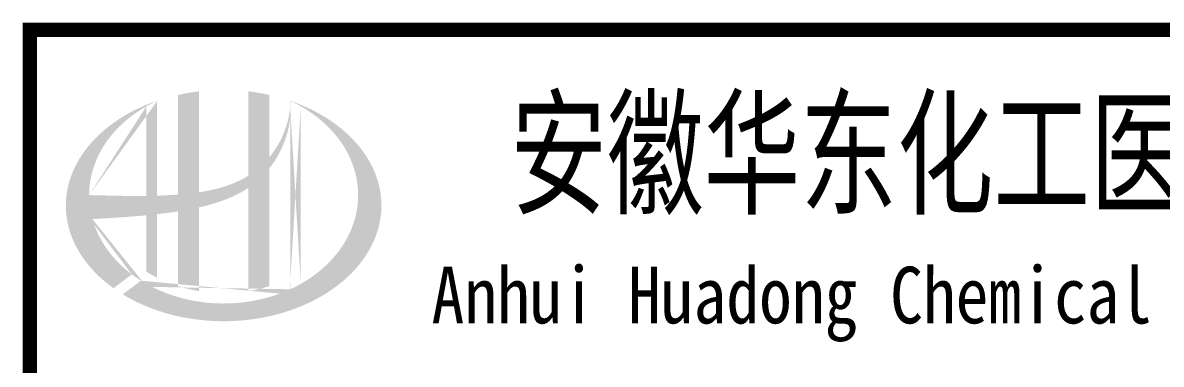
# Model space of a CAD drawing. Extents: x 5279878 to 5976284, y -275259 to -27697.
# Drawn here: x 5537081 to 5542709, y -246174 to -244485 of the extents above; entities that cross this region are included whole.
import ezdxf
from ezdxf.enums import TextEntityAlignment as Align

# ---------------------------------------------------------------- set-up
doc = ezdxf.new("R2010")
doc.units = 0
doc.header["$LTSCALE"] = 1000
doc.header["$MEASUREMENT"] = 0
doc.layers.get('0').update_dxf_attribs({"linetype": 'CONTINUOUS'})
doc.styles.add('ECEC_TQ_S', font='')
doc.styles.get('ECEC_TQ_S').set_extended_font_data('SimSun')

msp = doc.modelspace()

# ---------------------------------------------------------------- hatches: boundary and pattern name
h = msp.add_hatch(color=256)
edge = h.paths.add_edge_path()
edge.add_spline(control_points=[(5537952.9, -245398.2), (5537959, -245396.8), (5537965.1, -245395.4), (5538014.2, -245383.5), (5538056.8, -245370.5), (5538131.8, -245339.4), (5538164.7, -245322.4), (5538195.6, -245301.8)], knot_values=[61.629012, 61.629012, 61.629012, 61.629012, 63.330431, 63.330431, 75.353634, 75.353634, 85.398649, 85.398649, 85.398649, 85.398649], degree=3, periodic=0)
edge.add_line((5538195.6, -245301.8), (5538195.6, -245812))
edge.add_spline(control_points=[(5538195.6, -245812), (5538212.7, -245809.3), (5538229.7, -245806), (5538264.5, -245797.9), (5538282.2, -245793.1), (5538299.6, -245787.6)], knot_values=[4.908456, 4.908456, 4.908456, 4.908456, 4.992821, 4.992821, 5.083034, 5.083034, 5.083034, 5.083034], degree=3, periodic=0)
edge.add_line((5538299.6, -245787.6), (5538299.6, -245206.2))
edge.add_spline(control_points=[(5538299.6, -245206.2), (5538308.2, -245195.2), (5538316.4, -245183.9), (5538342.5, -245144.2), (5538358.2, -245114.3), (5538387.4, -245041.5), (5538398.6, -244997.7), (5538403.3, -244952.4), (5538403.4, -244951.1), (5538403.6, -244949.8)], knot_values=[97.991744, 97.991744, 97.991744, 97.991744, 101.64219, 101.64219, 110.337975, 110.337975, 121.934322, 121.934322, 122.270691, 122.270691, 122.270691, 122.270691], degree=3, periodic=0)
edge.add_line((5538403.6, -244949.8), (5538403.6, -244879.4))
edge.add_spline(control_points=[(5538403.6, -244879.4), (5538403.5, -244887.1), (5538403.1, -244894.7), (5538402.6, -244902.4)], knot_values=[126.194075, 126.194075, 126.194075, 126.194075, 128.396762, 128.396762, 128.396762, 128.396762], degree=3, periodic=0)
edge.add_spline(control_points=[(5538402.6, -244902.4), (5538402.1, -244908.6), (5538401.5, -244914.8), (5538400.7, -244921.1)], knot_values=[124.417049, 124.417049, 124.417049, 124.417049, 126.194075, 126.194075, 126.194075, 126.194075], degree=3, periodic=0)
edge.add_spline(control_points=[(5538400.7, -244921.1), (5538399.5, -244930.2), (5538398.1, -244939.3), (5538396.3, -244948.4)], knot_values=[121.80529, 121.80529, 121.80529, 121.80529, 124.417049, 124.417049, 124.417049, 124.417049], degree=3, periodic=0)
edge.add_spline(control_points=[(5538396.3, -244948.4), (5538393.9, -244960.6), (5538391, -244972.7), (5538387.5, -244984.7)], knot_values=[118.31574, 118.31574, 118.31574, 118.31574, 121.80529, 121.80529, 121.80529, 121.80529], degree=3, periodic=0)
edge.add_spline(control_points=[(5538387.5, -244984.7), (5538384, -244996.8), (5538379.9, -245008.8), (5538375.4, -245020.7)], knot_values=[114.795988, 114.795988, 114.795988, 114.795988, 118.31574, 118.31574, 118.31574, 118.31574], degree=3, periodic=0)
edge.add_spline(control_points=[(5538375.4, -245020.7), (5538370.9, -245032.4), (5538365.9, -245043.9), (5538360.5, -245055.3)], knot_values=[111.329641, 111.329641, 111.329641, 111.329641, 114.795988, 114.795988, 114.795988, 114.795988], degree=3, periodic=0)
edge.add_spline(control_points=[(5538360.5, -245055.3), (5538355, -245066.8), (5538348.9, -245078.2), (5538342.5, -245089.2)], knot_values=[107.79529, 107.79529, 107.79529, 107.79529, 111.329641, 111.329641, 111.329641, 111.329641], degree=3, periodic=0)
edge.add_spline(control_points=[(5538342.5, -245089.2), (5538336.2, -245100.1), (5538329.5, -245110.6), (5538322.3, -245120.9)], knot_values=[104.343579, 104.343579, 104.343579, 104.343579, 107.79529, 107.79529, 107.79529, 107.79529], degree=3, periodic=0)
edge.add_spline(control_points=[(5538322.3, -245120.9), (5538315.1, -245131.3), (5538307.5, -245141.3), (5538299.6, -245151)], knot_values=[100.8507, 100.8507, 100.8507, 100.8507, 104.343579, 104.343579, 104.343579, 104.343579], degree=3, periodic=0)
edge.add_line((5538299.6, -245151), (5538299.6, -244841.7))
edge.add_spline(control_points=[(5538299.6, -244841.7), (5538265.5, -244834.2), (5538230.7, -244828.3), (5538195.6, -244824.2)], knot_values=[4.423999, 4.423999, 4.423999, 4.423999, 4.558741, 4.558741, 4.558741, 4.558741], degree=3, periodic=0)
edge.add_line((5538195.6, -244824.2), (5538195.6, -245242.3))
edge.add_spline(control_points=[(5538195.6, -245242.3), (5538123.6, -245286.9), (5538039.4, -245310.1), (5537952.9, -245323.1)], knot_values=[63.246215, 63.246215, 63.246215, 63.246215, 87.689124, 87.689124, 87.689124, 87.689124], degree=3, periodic=0)
edge.add_line((5537952.9, -245323.1), (5537952.9, -244824.2))
edge.add_spline(control_points=[(5537952.9, -244824.2), (5537917.7, -244828.3), (5537882.9, -244834.2), (5537848.9, -244841.7)], knot_values=[4.866038, 4.866038, 4.866038, 4.866038, 5.000777, 5.000777, 5.000777, 5.000777], degree=3, periodic=0)
edge.add_line((5537848.9, -244841.7), (5537848.9, -245334.6))
edge.add_spline(control_points=[(5537848.9, -245334.6), (5537847.2, -245334.7), (5537812.3, -245337.3), (5537777.6, -245339.1), (5537744.9, -245340.1)], knot_values=[43.657356, 43.657356, 43.657356, 43.657356, 44.134253, 53.497092, 53.497092, 53.497092, 53.497092], degree=3, periodic=0)
edge.add_line((5537744.9, -245340.1), (5537744.9, -244871))
edge.add_spline(control_points=[(5537744.9, -244871), (5537727.8, -244876.8), (5537711.1, -244883.1), (5537694.7, -244889.9)], knot_values=[5.14157, 5.14157, 5.14157, 5.14157, 5.212921, 5.212921, 5.212921, 5.212921], degree=3, periodic=0)
edge.add_spline(control_points=[(5537694.7, -244889.9), (5537687.8, -244892.7), (5537680.9, -244895.6), (5537648.7, -244909.8), (5537624.2, -244922), (5537600.7, -244935.2)], knot_values=[5.212921, 5.212921, 5.212921, 5.212921, 5.24296, 5.24296, 5.355623, 5.355623, 5.355623, 5.355623], degree=3, periodic=0)
edge.add_spline(control_points=[(5537600.7, -244935.2), (5537585.8, -244943.6), (5537571.4, -244952.3), (5537557.4, -244961.4)], knot_values=[5.355623, 5.355623, 5.355623, 5.355623, 5.426974, 5.426974, 5.426974, 5.426974], degree=3, periodic=0)
edge.add_spline(control_points=[(5537557.4, -244961.4), (5537550, -244966.3), (5537542.7, -244971.2), (5537529.2, -244980.7), (5537523, -244985.2), (5537516.8, -244989.8)], knot_values=[5.426974, 5.426974, 5.426974, 5.426974, 5.464765, 5.464765, 5.498325, 5.498325, 5.498325, 5.498325], degree=3, periodic=0)
edge.add_spline(control_points=[(5537516.8, -244989.8), (5537490.8, -245009.4), (5537466.7, -245030.2), (5537444.8, -245052.2)], knot_values=[5.498325, 5.498325, 5.498325, 5.498325, 5.641027, 5.641027, 5.641027, 5.641027], degree=3, periodic=0)
edge.add_spline(control_points=[(5537444.8, -245052.2), (5537437.8, -245059.2), (5537431, -245066.3), (5537410.6, -245088.9), (5537397.7, -245104.7), (5537385.9, -245120.9)], knot_values=[5.641027, 5.641027, 5.641027, 5.641027, 5.686569, 5.686569, 5.783729, 5.783729, 5.783729, 5.783729], degree=3, periodic=0)
edge.add_spline(control_points=[(5537385.9, -245120.9), (5537370.8, -245141.7), (5537357.5, -245163.1), (5537344.4, -245188.1), (5537342.8, -245191.2), (5537341.2, -245194.4)], knot_values=[5.783729, 5.783729, 5.783729, 5.783729, 5.908374, 5.908374, 5.92643, 5.92643, 5.92643, 5.92643], degree=3, periodic=0)
edge.add_spline(control_points=[(5537341.2, -245194.4), (5537328.7, -245219.5), (5537318.7, -245245.2), (5537311.2, -245271.1)], knot_values=[5.92643, 5.92643, 5.92643, 5.92643, 6.069132, 6.069132, 6.069132, 6.069132], degree=3, periodic=0)
edge.add_spline(control_points=[(5537311.2, -245271.1), (5537307.9, -245282.2), (5537305.2, -245293.4), (5537299.8, -245319.5), (5537297.5, -245334.6), (5537296.1, -245349.6)], knot_values=[6.069132, 6.069132, 6.069132, 6.069132, 6.130179, 6.130179, 6.211834, 6.211834, 6.211834, 6.211834], degree=3, periodic=0)
edge.add_spline(control_points=[(5537296.1, -245349.6), (5537294.9, -245362.8), (5537294.2, -245376), (5537294.2, -245389.2)], knot_values=[6.211834, 6.211834, 6.211834, 6.211834, 6.283185, 6.283185, 6.283185, 6.283185], degree=3, periodic=0)
edge.add_spline(control_points=[(5537294.2, -245389.2), (5537294.2, -245398.5), (5537294.5, -245407.9), (5537295.2, -245417.2)], knot_values=[6.283185, 6.283185, 6.283185, 6.283185, 6.333655, 6.333655, 6.333655, 6.333655], degree=3, periodic=0)
edge.add_spline(control_points=[(5537295.2, -245417.2), (5537296.4, -245435.8), (5537298.9, -245454.4), (5537302.7, -245473)], knot_values=[6.333655, 6.333655, 6.333655, 6.333655, 6.434594, 6.434594, 6.434594, 6.434594], degree=3, periodic=0)
edge.add_spline(control_points=[(5537302.7, -245473), (5537303, -245474.2), (5537303.2, -245475.4), (5537307.1, -245493.9), (5537311.9, -245511.1), (5537317.8, -245528.1)], knot_values=[6.434594, 6.434594, 6.434594, 6.434594, 6.441278, 6.441278, 6.535532, 6.535532, 6.535532, 6.535532], degree=3, periodic=0)
edge.add_spline(control_points=[(5537317.8, -245528.1), (5537324, -245546.3), (5537331.5, -245564.4), (5537340.3, -245582.2)], knot_values=[6.535532, 6.535532, 6.535532, 6.535532, 6.636471, 6.636471, 6.636471, 6.636471], degree=3, periodic=0)
edge.add_spline(control_points=[(5537340.3, -245582.2), (5537342.5, -245586.6), (5537344.8, -245591.1), (5537354.1, -245608.7), (5537361.8, -245621.8), (5537370.2, -245634.6)], knot_values=[6.636471, 6.636471, 6.636471, 6.636471, 6.661894, 6.661894, 6.73741, 6.73741, 6.73741, 6.73741], degree=3, periodic=0)
edge.add_spline(control_points=[(5537370.2, -245634.6), (5537381.4, -245651.8), (5537393.7, -245668.6), (5537407.3, -245685)], knot_values=[6.73741, 6.73741, 6.73741, 6.73741, 6.838349, 6.838349, 6.838349, 6.838349], degree=3, periodic=0)
edge.add_spline(control_points=[(5537407.3, -245685), (5537413.2, -245692.1), (5537419.3, -245699.2), (5537433.8, -245715.1), (5537442.4, -245724), (5537451.3, -245732.6)], knot_values=[6.838349, 6.838349, 6.838349, 6.838349, 6.88251, 6.88251, 6.939288, 6.939288, 6.939288, 6.939288], degree=3, periodic=0)
edge.add_spline(control_points=[(5537451.3, -245732.6), (5537467, -245748), (5537483.9, -245762.8), (5537501.8, -245777)], knot_values=[6.939288, 6.939288, 6.939288, 6.939288, 7.040227, 7.040227, 7.040227, 7.040227], degree=3, periodic=0)
edge.add_spline(control_points=[(5537501.8, -245777), (5537510.7, -245784.1), (5537519.9, -245791.1), (5537529.4, -245797.8)], knot_values=[7.040227, 7.040227, 7.040227, 7.040227, 7.090696, 7.090696, 7.090696, 7.090696], degree=3, periodic=0)
edge.add_line((5537529.4, -245797.8), (5537620.5, -245729.5))
edge.add_ellipse((5538074.2, -245337.2), major_axis=(665, 0), ratio=0.806676, start_angle=192.819, end_angle=226.9853, ccw=False)
edge.add_spline(control_points=[(5537425.8, -245456.2), (5537449.8, -245454.7), (5537473.9, -245453.3), (5537562.6, -245447.8), (5537627.4, -245443.5), (5537692.9, -245437.1)], knot_values=[11.398263, 11.398263, 11.398263, 11.398263, 18.40729, 18.40729, 37.18094, 37.18094, 37.18094, 37.18094], degree=3, periodic=0)
edge.add_line((5537692.9, -245437.1), (5537692.9, -245716.2))
edge.add_spline(control_points=[(5537692.9, -245716.2), (5537696.5, -245718.4), (5537700, -245720.6), (5537717, -245730.8), (5537730.8, -245738.4), (5537744.9, -245745.6)], knot_values=[4.049945, 4.049945, 4.049945, 4.049945, 4.072021, 4.072021, 4.153257, 4.153257, 4.153257, 4.153257], degree=3, periodic=0)
edge.add_line((5537744.9, -245745.6), (5537744.9, -245431.7))
edge.add_spline(control_points=[(5537744.9, -245431.7), (5537777.1, -245428), (5537809.5, -245423.8), (5537844.3, -245418.4), (5537846.6, -245418), (5537848.9, -245417.7)], knot_values=[42.135009, 42.135009, 42.135009, 42.135009, 51.307228, 51.307228, 51.948574, 51.948574, 51.948574, 51.948574], degree=3, periodic=0)
edge.add_line((5537848.9, -245417.7), (5537848.9, -245787.6))
edge.add_spline(control_points=[(5537848.9, -245787.6), (5537882.5, -245798.2), (5537917.4, -245806.4), (5537952.9, -245812)], knot_values=[4.34174, 4.34174, 4.34174, 4.34174, 4.516316, 4.516316, 4.516316, 4.516316], degree=3, periodic=0)
edge.add_line((5537952.9, -245812), (5537952.9, -245398.2))
edge = h.paths.add_edge_path(flags=16)
edge.add_ellipse((5538074.2, -245337.2), major_axis=(665, 0), ratio=0.806676, start_angle=124.9875, end_angle=179.999, ccw=False)
edge.add_line((5537692.9, -244897.7), (5537692.9, -245341.3))
edge.add_spline(control_points=[(5537692.9, -245341.3), (5537597.5, -245342.6), (5537503.6, -245339.6), (5537409.2, -245337.2)], knot_values=[11.27373, 11.27373, 11.27373, 11.27373, 38.687513, 38.687513, 38.687513, 38.687513], degree=3, periodic=0)
edge = h.paths.add_edge_path()
edge.add_spline(control_points=[(5537575.4, -245828.3), (5537606.4, -245847.3), (5537639.6, -245864.6), (5537724.2, -245901.8), (5537777.5, -245919.7), (5537888.2, -245946.2), (5537945.7, -245955), (5538061.8, -245962.7), (5538120.5, -245961.8), (5538236.1, -245950.3), (5538292.9, -245939.8), (5538401.9, -245909.7), (5538454.1, -245890.2), (5538551, -245843.3), (5538595.8, -245816), (5538675.7, -245755), (5538710.9, -245721.5), (5538770.2, -245650), (5538794.3, -245612.1), (5538830.7, -245534), (5538843, -245493.8), (5538855.6, -245412.6), (5538855.9, -245371.6), (5538844.4, -245290.1), (5538832.6, -245249.6), (5538797, -245170.9), (5538773.2, -245132.7), (5538714.4, -245060.5), (5538679.3, -245026.6), (5538599.5, -244964.9), (5538554.8, -244937.2), (5538473.6, -244897.4), (5538439.2, -244883.2), (5538403.6, -244871)], knot_values=[0.886421, 0.886421, 0.886421, 0.886421, 1.040557, 1.040557, 1.261172, 1.261172, 1.481788, 1.481788, 1.702404, 1.702404, 1.92302, 1.92302, 2.143636, 2.143636, 2.364252, 2.364252, 2.584868, 2.584868, 2.805484, 2.805484, 3.026099, 3.026099, 3.246715, 3.246715, 3.46852, 3.46852, 3.690325, 3.690325, 3.91213, 3.91213, 4.133935, 4.133935, 4.283209, 4.283209, 4.283209, 4.283209], degree=3, periodic=0)
edge.add_line((5538403.6, -244871), (5538403.6, -244871))
edge.add_spline(control_points=[(5538403.6, -244871.1), (5538403.6, -244873.9), (5538403.6, -244876.6), (5538403.6, -244879.4)], knot_values=[128.396762, 128.396762, 128.396762, 128.396762, 129.192193, 129.192193, 129.192193, 129.192193], degree=3, periodic=0)
edge.add_line((5538403.6, -244879.4), (5538403.6, -245803.3))
edge.add_ellipse((5538074.2, -245337.2), major_axis=(665, 0), ratio=0.806676, start_angle=232.1054, end_angle=299.6833, ccw=False)
edge.add_line((5537665.8, -245760.6), (5537575.4, -245828.3))
edge = h.paths.add_edge_path(flags=16)
edge.add_ellipse((5538074.2, -245337.2), major_axis=(665, 0), ratio=0.806676, start_angle=304.9875, end_angle=415.0121, ccw=False)
edge.add_line((5538455.6, -245776.7), (5538455.6, -244897.7))
h = msp.add_hatch(color=256)
edge = h.paths.add_edge_path()
edge.add_spline(control_points=[(5537952.9, -245398.2), (5537959, -245396.8), (5537965.1, -245395.4), (5538014.2, -245383.5), (5538056.8, -245370.5), (5538131.8, -245339.4), (5538164.7, -245322.4), (5538195.6, -245301.8)], knot_values=[61.629012, 61.629012, 61.629012, 61.629012, 63.330431, 63.330431, 75.353634, 75.353634, 85.398649, 85.398649, 85.398649, 85.398649], degree=3, periodic=0)
edge.add_line((5538195.6, -245301.8), (5538195.6, -245812))
edge.add_spline(control_points=[(5538195.6, -245812), (5538212.7, -245809.3), (5538229.7, -245806), (5538264.5, -245797.9), (5538282.2, -245793.1), (5538299.6, -245787.6)], knot_values=[4.908456, 4.908456, 4.908456, 4.908456, 4.992821, 4.992821, 5.083034, 5.083034, 5.083034, 5.083034], degree=3, periodic=0)
edge.add_line((5538299.6, -245787.6), (5538299.6, -245206.2))
edge.add_spline(control_points=[(5538299.6, -245206.2), (5538308.2, -245195.2), (5538316.4, -245183.9), (5538342.5, -245144.2), (5538358.2, -245114.3), (5538387.4, -245041.5), (5538398.6, -244997.7), (5538403.3, -244952.4), (5538403.4, -244951.1), (5538403.6, -244949.8)], knot_values=[97.991744, 97.991744, 97.991744, 97.991744, 101.64219, 101.64219, 110.337975, 110.337975, 121.934322, 121.934322, 122.270691, 122.270691, 122.270691, 122.270691], degree=3, periodic=0)
edge.add_line((5538403.6, -244949.8), (5538403.6, -244879.4))
edge.add_spline(control_points=[(5538403.6, -244879.4), (5538403.5, -244887.1), (5538403.1, -244894.7), (5538402.6, -244902.4)], knot_values=[126.194075, 126.194075, 126.194075, 126.194075, 128.396762, 128.396762, 128.396762, 128.396762], degree=3, periodic=0)
edge.add_spline(control_points=[(5538402.6, -244902.4), (5538402.1, -244908.6), (5538401.5, -244914.8), (5538400.7, -244921.1)], knot_values=[124.417049, 124.417049, 124.417049, 124.417049, 126.194075, 126.194075, 126.194075, 126.194075], degree=3, periodic=0)
edge.add_spline(control_points=[(5538400.7, -244921.1), (5538399.5, -244930.2), (5538398.1, -244939.3), (5538396.3, -244948.4)], knot_values=[121.80529, 121.80529, 121.80529, 121.80529, 124.417049, 124.417049, 124.417049, 124.417049], degree=3, periodic=0)
edge.add_spline(control_points=[(5538396.3, -244948.4), (5538393.9, -244960.6), (5538391, -244972.7), (5538387.5, -244984.7)], knot_values=[118.31574, 118.31574, 118.31574, 118.31574, 121.80529, 121.80529, 121.80529, 121.80529], degree=3, periodic=0)
edge.add_spline(control_points=[(5538387.5, -244984.7), (5538384, -244996.8), (5538379.9, -245008.8), (5538375.4, -245020.7)], knot_values=[114.795988, 114.795988, 114.795988, 114.795988, 118.31574, 118.31574, 118.31574, 118.31574], degree=3, periodic=0)
edge.add_spline(control_points=[(5538375.4, -245020.7), (5538370.9, -245032.4), (5538365.9, -245043.9), (5538360.5, -245055.3)], knot_values=[111.329641, 111.329641, 111.329641, 111.329641, 114.795988, 114.795988, 114.795988, 114.795988], degree=3, periodic=0)
edge.add_spline(control_points=[(5538360.5, -245055.3), (5538355, -245066.8), (5538348.9, -245078.2), (5538342.5, -245089.2)], knot_values=[107.79529, 107.79529, 107.79529, 107.79529, 111.329641, 111.329641, 111.329641, 111.329641], degree=3, periodic=0)
edge.add_spline(control_points=[(5538342.5, -245089.2), (5538336.2, -245100.1), (5538329.5, -245110.6), (5538322.3, -245120.9)], knot_values=[104.343579, 104.343579, 104.343579, 104.343579, 107.79529, 107.79529, 107.79529, 107.79529], degree=3, periodic=0)
edge.add_spline(control_points=[(5538322.3, -245120.9), (5538315.1, -245131.3), (5538307.5, -245141.3), (5538299.6, -245151)], knot_values=[100.8507, 100.8507, 100.8507, 100.8507, 104.343579, 104.343579, 104.343579, 104.343579], degree=3, periodic=0)
edge.add_line((5538299.6, -245151), (5538299.6, -244841.7))
edge.add_spline(control_points=[(5538299.6, -244841.7), (5538265.5, -244834.2), (5538230.7, -244828.3), (5538195.6, -244824.2)], knot_values=[4.423999, 4.423999, 4.423999, 4.423999, 4.558741, 4.558741, 4.558741, 4.558741], degree=3, periodic=0)
edge.add_line((5538195.6, -244824.2), (5538195.6, -245242.3))
edge.add_spline(control_points=[(5538195.6, -245242.3), (5538123.6, -245286.9), (5538039.4, -245310.1), (5537952.9, -245323.1)], knot_values=[63.246215, 63.246215, 63.246215, 63.246215, 87.689124, 87.689124, 87.689124, 87.689124], degree=3, periodic=0)
edge.add_line((5537952.9, -245323.1), (5537952.9, -244824.2))
edge.add_spline(control_points=[(5537952.9, -244824.2), (5537917.7, -244828.3), (5537882.9, -244834.2), (5537848.9, -244841.7)], knot_values=[4.866038, 4.866038, 4.866038, 4.866038, 5.000777, 5.000777, 5.000777, 5.000777], degree=3, periodic=0)
edge.add_line((5537848.9, -244841.7), (5537848.9, -245334.6))
edge.add_spline(control_points=[(5537848.9, -245334.6), (5537847.2, -245334.7), (5537812.3, -245337.3), (5537777.6, -245339.1), (5537744.9, -245340.1)], knot_values=[43.657356, 43.657356, 43.657356, 43.657356, 44.134253, 53.497092, 53.497092, 53.497092, 53.497092], degree=3, periodic=0)
edge.add_line((5537744.9, -245340.1), (5537744.9, -244871))
edge.add_spline(control_points=[(5537744.9, -244871), (5537727.8, -244876.8), (5537711.1, -244883.1), (5537694.7, -244889.9)], knot_values=[5.14157, 5.14157, 5.14157, 5.14157, 5.212921, 5.212921, 5.212921, 5.212921], degree=3, periodic=0)
edge.add_spline(control_points=[(5537694.7, -244889.9), (5537687.8, -244892.7), (5537680.9, -244895.6), (5537648.7, -244909.8), (5537624.2, -244922), (5537600.7, -244935.2)], knot_values=[5.212921, 5.212921, 5.212921, 5.212921, 5.24296, 5.24296, 5.355623, 5.355623, 5.355623, 5.355623], degree=3, periodic=0)
edge.add_spline(control_points=[(5537600.7, -244935.2), (5537585.8, -244943.6), (5537571.4, -244952.3), (5537557.4, -244961.4)], knot_values=[5.355623, 5.355623, 5.355623, 5.355623, 5.426974, 5.426974, 5.426974, 5.426974], degree=3, periodic=0)
edge.add_spline(control_points=[(5537557.4, -244961.4), (5537550, -244966.3), (5537542.7, -244971.2), (5537529.2, -244980.7), (5537523, -244985.2), (5537516.8, -244989.8)], knot_values=[5.426974, 5.426974, 5.426974, 5.426974, 5.464765, 5.464765, 5.498325, 5.498325, 5.498325, 5.498325], degree=3, periodic=0)
edge.add_spline(control_points=[(5537516.8, -244989.8), (5537490.8, -245009.4), (5537466.7, -245030.2), (5537444.8, -245052.2)], knot_values=[5.498325, 5.498325, 5.498325, 5.498325, 5.641027, 5.641027, 5.641027, 5.641027], degree=3, periodic=0)
edge.add_spline(control_points=[(5537444.8, -245052.2), (5537437.8, -245059.2), (5537431, -245066.3), (5537410.6, -245088.9), (5537397.7, -245104.7), (5537385.9, -245120.9)], knot_values=[5.641027, 5.641027, 5.641027, 5.641027, 5.686569, 5.686569, 5.783729, 5.783729, 5.783729, 5.783729], degree=3, periodic=0)
edge.add_spline(control_points=[(5537385.9, -245120.9), (5537370.8, -245141.7), (5537357.5, -245163.1), (5537344.4, -245188.1), (5537342.8, -245191.2), (5537341.2, -245194.4)], knot_values=[5.783729, 5.783729, 5.783729, 5.783729, 5.908374, 5.908374, 5.92643, 5.92643, 5.92643, 5.92643], degree=3, periodic=0)
edge.add_spline(control_points=[(5537341.2, -245194.4), (5537328.7, -245219.5), (5537318.7, -245245.2), (5537311.2, -245271.1)], knot_values=[5.92643, 5.92643, 5.92643, 5.92643, 6.069132, 6.069132, 6.069132, 6.069132], degree=3, periodic=0)
edge.add_spline(control_points=[(5537311.2, -245271.1), (5537307.9, -245282.2), (5537305.2, -245293.4), (5537299.8, -245319.5), (5537297.5, -245334.6), (5537296.1, -245349.6)], knot_values=[6.069132, 6.069132, 6.069132, 6.069132, 6.130179, 6.130179, 6.211834, 6.211834, 6.211834, 6.211834], degree=3, periodic=0)
edge.add_spline(control_points=[(5537296.1, -245349.6), (5537294.9, -245362.8), (5537294.2, -245376), (5537294.2, -245389.2)], knot_values=[6.211834, 6.211834, 6.211834, 6.211834, 6.283185, 6.283185, 6.283185, 6.283185], degree=3, periodic=0)
edge.add_spline(control_points=[(5537294.2, -245389.2), (5537294.2, -245398.5), (5537294.5, -245407.9), (5537295.2, -245417.2)], knot_values=[6.283185, 6.283185, 6.283185, 6.283185, 6.333655, 6.333655, 6.333655, 6.333655], degree=3, periodic=0)
edge.add_spline(control_points=[(5537295.2, -245417.2), (5537296.4, -245435.8), (5537298.9, -245454.4), (5537302.7, -245473)], knot_values=[6.333655, 6.333655, 6.333655, 6.333655, 6.434594, 6.434594, 6.434594, 6.434594], degree=3, periodic=0)
edge.add_spline(control_points=[(5537302.7, -245473), (5537303, -245474.2), (5537303.2, -245475.4), (5537307.1, -245493.9), (5537311.9, -245511.1), (5537317.8, -245528.1)], knot_values=[6.434594, 6.434594, 6.434594, 6.434594, 6.441278, 6.441278, 6.535532, 6.535532, 6.535532, 6.535532], degree=3, periodic=0)
edge.add_spline(control_points=[(5537317.8, -245528.1), (5537324, -245546.3), (5537331.5, -245564.4), (5537340.3, -245582.2)], knot_values=[6.535532, 6.535532, 6.535532, 6.535532, 6.636471, 6.636471, 6.636471, 6.636471], degree=3, periodic=0)
edge.add_spline(control_points=[(5537340.3, -245582.2), (5537342.5, -245586.6), (5537344.8, -245591.1), (5537354.1, -245608.7), (5537361.8, -245621.8), (5537370.2, -245634.6)], knot_values=[6.636471, 6.636471, 6.636471, 6.636471, 6.661894, 6.661894, 6.73741, 6.73741, 6.73741, 6.73741], degree=3, periodic=0)
edge.add_spline(control_points=[(5537370.2, -245634.6), (5537381.4, -245651.8), (5537393.7, -245668.6), (5537407.3, -245685)], knot_values=[6.73741, 6.73741, 6.73741, 6.73741, 6.838349, 6.838349, 6.838349, 6.838349], degree=3, periodic=0)
edge.add_spline(control_points=[(5537407.3, -245685), (5537413.2, -245692.1), (5537419.3, -245699.2), (5537433.8, -245715.1), (5537442.4, -245724), (5537451.3, -245732.6)], knot_values=[6.838349, 6.838349, 6.838349, 6.838349, 6.88251, 6.88251, 6.939288, 6.939288, 6.939288, 6.939288], degree=3, periodic=0)
edge.add_spline(control_points=[(5537451.3, -245732.6), (5537467, -245748), (5537483.9, -245762.8), (5537501.8, -245777)], knot_values=[6.939288, 6.939288, 6.939288, 6.939288, 7.040227, 7.040227, 7.040227, 7.040227], degree=3, periodic=0)
edge.add_spline(control_points=[(5537501.8, -245777), (5537510.7, -245784.1), (5537519.9, -245791.1), (5537529.4, -245797.8)], knot_values=[7.040227, 7.040227, 7.040227, 7.040227, 7.090696, 7.090696, 7.090696, 7.090696], degree=3, periodic=0)
edge.add_line((5537529.4, -245797.8), (5537620.5, -245729.5))
edge.add_ellipse((5538074.2, -245337.2), major_axis=(665, 0), ratio=0.806676, start_angle=192.819, end_angle=226.9853, ccw=False)
edge.add_spline(control_points=[(5537425.8, -245456.2), (5537449.8, -245454.7), (5537473.9, -245453.3), (5537562.6, -245447.8), (5537627.4, -245443.5), (5537692.9, -245437.1)], knot_values=[11.398263, 11.398263, 11.398263, 11.398263, 18.40729, 18.40729, 37.18094, 37.18094, 37.18094, 37.18094], degree=3, periodic=0)
edge.add_line((5537692.9, -245437.1), (5537692.9, -245716.2))
edge.add_spline(control_points=[(5537692.9, -245716.2), (5537696.5, -245718.4), (5537700, -245720.6), (5537717, -245730.8), (5537730.8, -245738.4), (5537744.9, -245745.6)], knot_values=[4.049945, 4.049945, 4.049945, 4.049945, 4.072021, 4.072021, 4.153257, 4.153257, 4.153257, 4.153257], degree=3, periodic=0)
edge.add_line((5537744.9, -245745.6), (5537744.9, -245431.7))
edge.add_spline(control_points=[(5537744.9, -245431.7), (5537777.1, -245428), (5537809.5, -245423.8), (5537844.3, -245418.4), (5537846.6, -245418), (5537848.9, -245417.7)], knot_values=[42.135009, 42.135009, 42.135009, 42.135009, 51.307228, 51.307228, 51.948574, 51.948574, 51.948574, 51.948574], degree=3, periodic=0)
edge.add_line((5537848.9, -245417.7), (5537848.9, -245787.6))
edge.add_spline(control_points=[(5537848.9, -245787.6), (5537882.5, -245798.2), (5537917.4, -245806.4), (5537952.9, -245812)], knot_values=[4.34174, 4.34174, 4.34174, 4.34174, 4.516316, 4.516316, 4.516316, 4.516316], degree=3, periodic=0)
edge.add_line((5537952.9, -245812), (5537952.9, -245398.2))
edge = h.paths.add_edge_path(flags=16)
edge.add_ellipse((5538074.2, -245337.2), major_axis=(665, 0), ratio=0.806676, start_angle=124.9875, end_angle=179.999, ccw=False)
edge.add_line((5537692.9, -244897.7), (5537692.9, -245341.3))
edge.add_spline(control_points=[(5537692.9, -245341.3), (5537597.5, -245342.6), (5537503.6, -245339.6), (5537409.2, -245337.2)], knot_values=[11.27373, 11.27373, 11.27373, 11.27373, 38.687513, 38.687513, 38.687513, 38.687513], degree=3, periodic=0)
edge = h.paths.add_edge_path()
edge.add_spline(control_points=[(5537575.4, -245828.3), (5537606.4, -245847.3), (5537639.6, -245864.6), (5537724.2, -245901.8), (5537777.5, -245919.7), (5537888.2, -245946.2), (5537945.7, -245955), (5538061.8, -245962.7), (5538120.5, -245961.8), (5538236.1, -245950.3), (5538292.9, -245939.8), (5538401.9, -245909.7), (5538454.1, -245890.2), (5538551, -245843.3), (5538595.8, -245816), (5538675.7, -245755), (5538710.9, -245721.5), (5538770.2, -245650), (5538794.3, -245612.1), (5538830.7, -245534), (5538843, -245493.8), (5538855.6, -245412.6), (5538855.9, -245371.6), (5538844.4, -245290.1), (5538832.6, -245249.6), (5538797, -245170.9), (5538773.2, -245132.7), (5538714.4, -245060.5), (5538679.3, -245026.6), (5538599.5, -244964.9), (5538554.8, -244937.2), (5538473.6, -244897.4), (5538439.2, -244883.2), (5538403.6, -244871)], knot_values=[0.886421, 0.886421, 0.886421, 0.886421, 1.040557, 1.040557, 1.261172, 1.261172, 1.481788, 1.481788, 1.702404, 1.702404, 1.92302, 1.92302, 2.143636, 2.143636, 2.364252, 2.364252, 2.584868, 2.584868, 2.805484, 2.805484, 3.026099, 3.026099, 3.246715, 3.246715, 3.46852, 3.46852, 3.690325, 3.690325, 3.91213, 3.91213, 4.133935, 4.133935, 4.283209, 4.283209, 4.283209, 4.283209], degree=3, periodic=0)
edge.add_line((5538403.6, -244871), (5538403.6, -244871))
edge.add_spline(control_points=[(5538403.6, -244871.1), (5538403.6, -244873.9), (5538403.6, -244876.6), (5538403.6, -244879.4)], knot_values=[128.396762, 128.396762, 128.396762, 128.396762, 129.192193, 129.192193, 129.192193, 129.192193], degree=3, periodic=0)
edge.add_line((5538403.6, -244879.4), (5538403.6, -245803.3))
edge.add_ellipse((5538074.2, -245337.2), major_axis=(665, 0), ratio=0.806676, start_angle=232.1054, end_angle=299.6833, ccw=False)
edge.add_line((5537665.8, -245760.6), (5537575.4, -245828.3))
edge = h.paths.add_edge_path(flags=16)
edge.add_ellipse((5538074.2, -245337.2), major_axis=(665, 0), ratio=0.806676, start_angle=304.9875, end_angle=415.0121, ccw=False)
edge.add_line((5538455.6, -245776.7), (5538455.6, -244897.7))

# ---------------------------------------------------------------- linework, layer by layer
msp.add_lwpolyline([(5555116.4, -244519.8, 70, 70, 0), (5537116.4, -244519.8, 70, 70, 0), (5537116.4, -250519.8, 0, 0, 0)], format="xyseb")
at = {"const_width": 70}
msp.add_lwpolyline([(5537116.4, -244519.8), (5537116.4, -250519.8)], dxfattribs=at)

# ---------------------------------------------------------------- texts
at = {"style": 'ECEC_TQ_S'}
for s, height, width, p in [('安徽华东化工医药工程有限责任公司', 500, 0.7, (5543311.3, -245119.8)), ('安徽华东化工医药工程有限责任公司', 500, 0.7, (5543311.3, -245119.8)), ('Anhui Huadong Chemical & Medical Engineering Co.,Ltd', 280, 0.85, (5543311.3, -245869.8)), ('Anhui Huadong Chemical & Medical Engineering Co.,Ltd', 280, 0.85, (5543311.3, -245869.8))]:
    msp.add_text(s, height=height, dxfattribs=dict(at, width=width)).set_placement(p, align=Align.MIDDLE)

doc.saveas('drawing.dxf')
